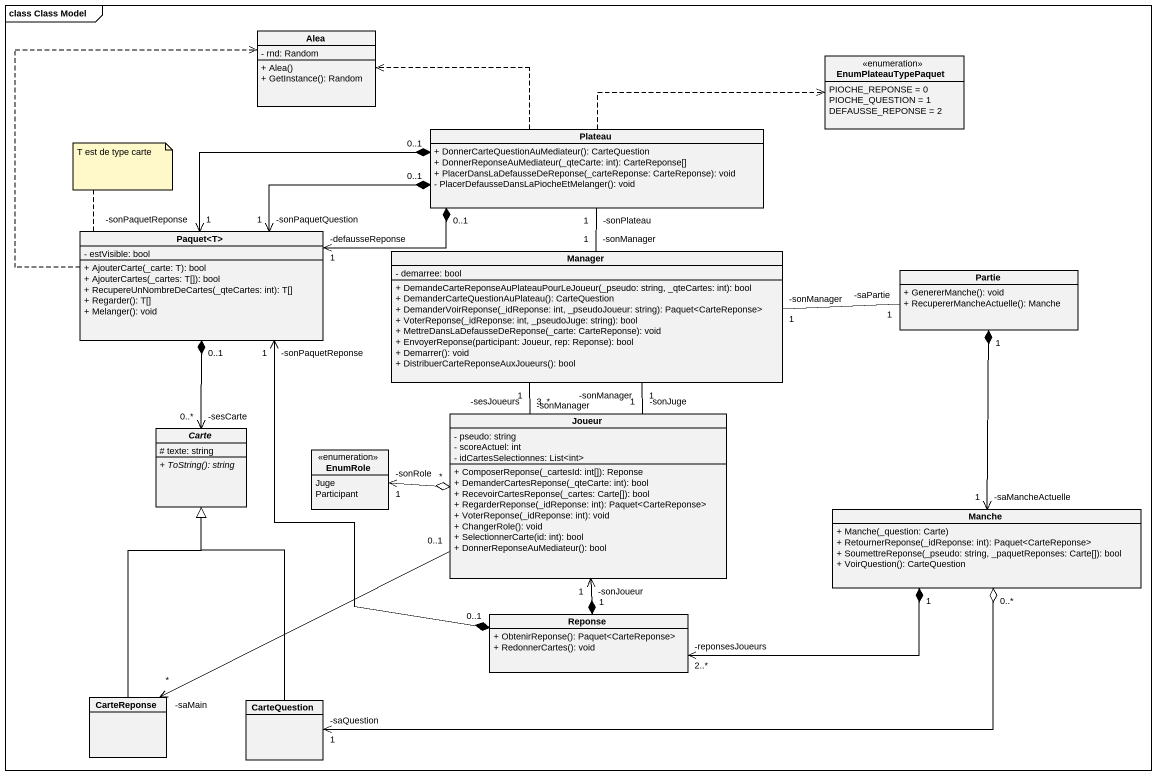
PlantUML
@startuml
mainframe class Class Model
hide circle
hide empty members
skinparam classAttributeIconSize 0
class Alea {
  - rnd: Random
  + Alea()
  + GetInstance(): Random
}
enum EnumPlateauTypePaquet {
  PIOCHE_REPONSE = 0
  PIOCHE_QUESTION = 1
  DEFAUSSE_REPONSE = 2
}
class Plateau {
  + DonnerCarteQuestionAuMediateur(): CarteQuestion
  + DonnerReponseAuMediateur(_qteCarte: int): CarteReponse[]
  + PlacerDansLaDefausseDeReponse(_carteReponse: CarteReponse): void
  - PlacerDefausseDansLaPiocheEtMelanger(): void
}
class "Paquet<T>" as Paquet_T {
  - estVisible: bool
  + AjouterCarte(_carte: T): bool
  + AjouterCartes(_cartes: T[]): bool
  + RecupereUnNombreDeCartes(_qteCartes: int): T[]
  + Regarder(): T[]
  + Melanger(): void
}
class Manager {
  - demarree: bool
  + DemandeCarteReponseAuPlateauPourLeJoueur(_pseudo: string, _qteCartes: int): bool
  + DemanderCarteQuestionAuPlateau(): CarteQuestion
  + DemanderVoirReponse(_idReponse: int, _pseudoJoueur: string): Paquet<CarteReponse>
  + VoterReponse(_idReponse: int, _pseudoJuge: string): bool
  + MettreDansLaDefausseDeReponse(_carte: CarteReponse): void
  + EnvoyerReponse(participant: Joueur, rep: Reponse): bool
  + Demarrer(): void
  + DistribuerCarteReponseAuxJoueurs(): bool
}
class Partie {
  + GenererManche(): void
  + RecupererMancheActuelle(): Manche
}
class Joueur {
  - pseudo: string
  - scoreActuel: int
  - idCartesSelectionnes: List<int>
  + ComposerReponse(_cartesId: int[]): Reponse
  + DemanderCartesReponse(_qteCarte: int): bool
  + RecevoirCartesReponse(_cartes: Carte[]): bool
  + RegarderReponse(_idReponse: int): Paquet<CarteReponse>
  + VoterReponse(_idReponse: int): void
  + ChangerRole(): void
  + SelectionnerCarte(id: int): bool
  + DonnerReponseAuMediateur(): bool
}
abstract class Carte {
  # texte: string
  {abstract} + ToString(): string
}
enum EnumRole {
  Juge
  Participant
}
class Manche {
  + Manche(_question: Carte)
  + RetournerReponse(_idReponse: int): Paquet<CarteReponse>
  + SoumettreReponse(_pseudo: string, _paquetReponses: Carte[]): bool
  + VoirQuestion(): CarteQuestion
}
class Reponse {
  + ObtenirReponse(): Paquet<CarteReponse>
  + RedonnerCartes(): void
}
class CarteReponse
class CarteQuestion
Plateau .left.> Alea
Plateau .right.> EnumPlateauTypePaquet
Plateau "-sonPlateau\n1" -- "-sonManager\n1" Manager
Paquet_T .up.> Alea
Paquet_T "-defausseReponse\n1" <-right-* "0..1" Plateau
Paquet_T "-sonPaquetQuestion\n1" <-right-* "0..1" Plateau
Paquet_T "-sonPaquetReponse\n1" <-right-* "0..1" Plateau
Paquet_T "-sonPaquetReponse\n1" <--* "0..1" Reponse
Manager "-sonManager\n1" -right- "-saPartie\n1" Partie
Joueur "-sonJuge\n1" -up- "-sonManager\n1" Manager
Joueur "-sesJoueurs\n3..*" -up- "-sonManager\n1" Manager
Joueur "-sonJoueur\n1" <--* "1" Reponse
Joueur "0..1" -left-> "-saMain\n*" CarteReponse
Carte "-sesCarte\n0..*" <-up-* "0..1" Paquet_T
EnumRole "-sonRole\n1" <-right-o "*" Joueur
Manche "-saMancheActuelle\n1" <-up-* "1" Partie
Reponse "-reponsesJoueurs\n2..*" <-right-* "1" Manche
CarteReponse -up-|> Carte
CarteQuestion -up-|> Carte
CarteQuestion "-saQuestion\n1" <-right-o "0..*" Manche
note top of Paquet_T : T est de type carte
@enduml
